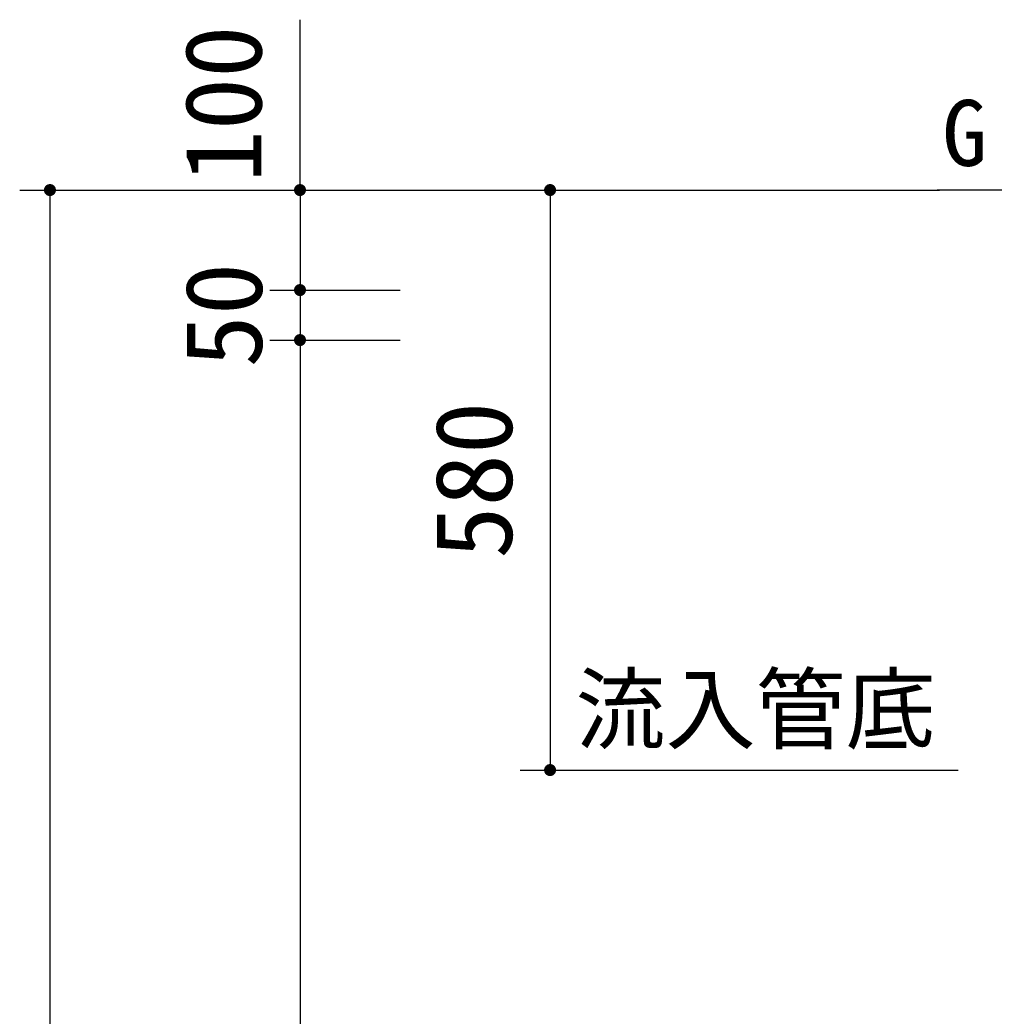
# Model space of a CAD drawing. Units: millimetres, scale not verified. Extents: x -8910 to 8910, y -6308 to 6308.
# Drawn here: x -7341 to -6367, y -1560 to -564 of the extents above; entities that cross this region are included whole.
import ezdxf
from ezdxf.enums import TextEntityAlignment as Align

# ---------------------------------------------------------------- set-up
doc = ezdxf.new("R2010")
doc.units = ezdxf.units.MM
doc.header["$LTSCALE"] = 30
doc.layers.add('0-0_製作', color=5, linetype='Continuous', lineweight=25)
doc.layers.add('0-5_空気管', color=3, linetype='Continuous', lineweight=25)
doc.styles.add('ＭＳ ゴシック', font='')
doc.styles.get('ＭＳ ゴシック').set_extended_font_data('MS Gothic')

msp = doc.modelspace()

# ---------------------------------------------------------------- linework, layer by layer
at = {"layer": '0-0_製作', "color": 2}
for p, q in [((-7061.12, -734.39), (-7061.12, -564.26)), ((-7341.12, -734.39), (-7061.12, -734.39)), ((-7224.41, -734.39), (-6421.81, -734.39)), ((-7091.12, -734.39), (-6811.12, -734.39)), ((-7091.12, -834.39), (-6961.12, -834.39)), ((-7091.12, -884.39), (-6961.12, -884.39)), ((-6841.12, -1314.39), (-6528.73, -1314.39)), ((-6528.73, -1314.39), (-6403.22, -1314.39))]:
    msp.add_line(p, q, dxfattribs=at)
at = {"layer": '0-0_製作'}
for points in [[(-7317.11, -734.01), (-7311.12, -734.39), (-7317.12, -734.39)], [(-7317.12, -734.39), (-7316.93, -735.88), (-7317.07, -735.14)], [(-7311.12, -734.39), (-7316.93, -735.88), (-7317.12, -734.39)], [(-7317.01, -733.27), (-7311.12, -734.39), (-7317.11, -734.01)], [(-7316.82, -732.54), (-7311.12, -734.39), (-7317.01, -733.27)], [(-7311.12, -734.39), (-7316.7, -736.6), (-7316.93, -735.88)], [(-7316.55, -731.83), (-7311.12, -734.39), (-7316.82, -732.54)], [(-7311.12, -734.39), (-7316.37, -737.28), (-7316.7, -736.6)], [(-7316.18, -731.17), (-7311.12, -734.39), (-7316.55, -731.83)], [(-7311.12, -734.39), (-7315.97, -737.92), (-7316.37, -737.28)], [(-7315.74, -730.56), (-7311.12, -734.39), (-7316.18, -731.17)], [(-7311.12, -734.39), (-7315.49, -738.5), (-7315.97, -737.92)], [(-7315.22, -730.02), (-7311.12, -734.39), (-7315.74, -730.56)], [(-7311.12, -734.39), (-7314.94, -739.01), (-7315.49, -738.5)], [(-7314.64, -729.54), (-7311.12, -734.39), (-7315.22, -730.02)], [(-7311.12, -734.39), (-7314.33, -739.46), (-7314.94, -739.01)], [(-7314.01, -729.13), (-7311.12, -734.39), (-7314.64, -729.54)], [(-7311.12, -734.39), (-7313.67, -739.82), (-7314.33, -739.46)], [(-7313.33, -728.81), (-7311.12, -734.39), (-7314.01, -729.13)], [(-7311.12, -734.39), (-7312.97, -740.1), (-7313.67, -739.82)], [(-7312.61, -728.58), (-7311.12, -734.39), (-7313.33, -728.81)], [(-7311.12, -734.39), (-7312.24, -740.28), (-7312.97, -740.1)], [(-7311.87, -728.44), (-7311.12, -734.39), (-7312.61, -728.58)], [(-7311.12, -734.39), (-7311.49, -740.38), (-7312.24, -740.28)], [(-7311.12, -728.39), (-7311.12, -734.39), (-7311.87, -728.44)], [(-7311.12, -734.39), (-7311.12, -740.39), (-7311.49, -740.38)], [(-7311.12, -728.39), (-7305.12, -734.39), (-7311.12, -734.39)], [(-7310.74, -728.4), (-7305.12, -734.39), (-7311.12, -728.39)], [(-7311.12, -734.39), (-7310.37, -740.34), (-7311.12, -740.39)], [(-7305.12, -734.39), (-7310.37, -740.34), (-7311.12, -734.39)], [(-7309.99, -728.5), (-7305.12, -734.39), (-7310.74, -728.4)], [(-7305.12, -734.39), (-7309.62, -740.2), (-7310.37, -740.34)], [(-7309.26, -728.68), (-7305.12, -734.39), (-7309.99, -728.5)], [(-7305.12, -734.39), (-7308.91, -739.97), (-7309.62, -740.2)], [(-7308.56, -728.96), (-7305.12, -734.39), (-7309.26, -728.68)], [(-7305.12, -734.39), (-7308.23, -739.65), (-7308.91, -739.97)], [(-7307.9, -729.32), (-7305.12, -734.39), (-7308.56, -728.96)], [(-7305.12, -734.39), (-7307.59, -739.24), (-7308.23, -739.65)], [(-7307.29, -729.77), (-7305.12, -734.39), (-7307.9, -729.32)], [(-7305.12, -734.39), (-7307.01, -738.76), (-7307.59, -739.24)], [(-7306.74, -730.28), (-7305.12, -734.39), (-7307.29, -729.77)], [(-7305.12, -734.39), (-7306.49, -738.21), (-7307.01, -738.76)], [(-7306.26, -730.86), (-7305.12, -734.39), (-7306.74, -730.28)], [(-7305.12, -734.39), (-7306.05, -737.6), (-7306.49, -738.21)], [(-7305.86, -731.5), (-7305.12, -734.39), (-7306.26, -730.86)], [(-7305.12, -734.39), (-7305.69, -736.94), (-7306.05, -737.6)], [(-7305.54, -732.18), (-7305.12, -734.39), (-7305.86, -731.5)], [(-7305.12, -734.39), (-7305.41, -736.24), (-7305.69, -736.94)], [(-7305.31, -732.9), (-7305.12, -734.39), (-7305.54, -732.18)], [(-7305.12, -734.39), (-7305.22, -735.51), (-7305.41, -736.24)], [(-7305.16, -733.64), (-7305.12, -734.39), (-7305.31, -732.9)], [(-7305.12, -734.39), (-7305.13, -734.77), (-7305.22, -735.51)], [(-7067.11, -734.01), (-7061.12, -734.39), (-7067.12, -734.39)], [(-7067.12, -734.39), (-7066.93, -735.88), (-7067.07, -735.14)], [(-7061.12, -734.39), (-7066.93, -735.88), (-7067.12, -734.39)], [(-7067.01, -733.27), (-7061.12, -734.39), (-7067.11, -734.01)], [(-7066.82, -732.54), (-7061.12, -734.39), (-7067.01, -733.27)], [(-7061.12, -734.39), (-7066.7, -736.6), (-7066.93, -735.88)], [(-7066.55, -731.83), (-7061.12, -734.39), (-7066.82, -732.54)], [(-7061.12, -734.39), (-7066.37, -737.28), (-7066.7, -736.6)], [(-7066.18, -731.17), (-7061.12, -734.39), (-7066.55, -731.83)], [(-7061.12, -734.39), (-7065.97, -737.92), (-7066.37, -737.28)], [(-7065.74, -730.56), (-7061.12, -734.39), (-7066.18, -731.17)], [(-7061.12, -734.39), (-7065.49, -738.5), (-7065.97, -737.92)], [(-7065.22, -730.02), (-7061.12, -734.39), (-7065.74, -730.56)], [(-7061.12, -734.39), (-7064.94, -739.01), (-7065.49, -738.5)], [(-7064.64, -729.54), (-7061.12, -734.39), (-7065.22, -730.02)], [(-7061.12, -734.39), (-7064.33, -739.46), (-7064.94, -739.01)], [(-7064.01, -729.13), (-7061.12, -734.39), (-7064.64, -729.54)], [(-7061.12, -734.39), (-7063.67, -739.82), (-7064.33, -739.46)], [(-7063.33, -728.81), (-7061.12, -734.39), (-7064.01, -729.13)], [(-7061.12, -734.39), (-7062.97, -740.1), (-7063.67, -739.82)], [(-7062.61, -728.58), (-7061.12, -734.39), (-7063.33, -728.81)], [(-7061.12, -734.39), (-7062.24, -740.28), (-7062.97, -740.1)], [(-7061.87, -728.44), (-7061.12, -734.39), (-7062.61, -728.58)], [(-7061.12, -734.39), (-7061.49, -740.38), (-7062.24, -740.28)], [(-7061.12, -728.39), (-7061.12, -734.39), (-7061.87, -728.44)], [(-7061.12, -734.39), (-7061.12, -740.39), (-7061.49, -740.38)], [(-7061.12, -728.39), (-7055.12, -734.39), (-7061.12, -734.39)], [(-7060.74, -728.4), (-7055.12, -734.39), (-7061.12, -728.39)], [(-7061.12, -734.39), (-7060.37, -740.34), (-7061.12, -740.39)], [(-7055.12, -734.39), (-7060.37, -740.34), (-7061.12, -734.39)], [(-7059.99, -728.5), (-7055.12, -734.39), (-7060.74, -728.4)], [(-7055.12, -734.39), (-7059.62, -740.2), (-7060.37, -740.34)], [(-7059.26, -728.68), (-7055.12, -734.39), (-7059.99, -728.5)], [(-7055.12, -734.39), (-7058.91, -739.97), (-7059.62, -740.2)], [(-7058.56, -728.96), (-7055.12, -734.39), (-7059.26, -728.68)], [(-7055.12, -734.39), (-7058.23, -739.65), (-7058.91, -739.97)], [(-7057.9, -729.32), (-7055.12, -734.39), (-7058.56, -728.96)], [(-7055.12, -734.39), (-7057.59, -739.24), (-7058.23, -739.65)], [(-7057.29, -729.77), (-7055.12, -734.39), (-7057.9, -729.32)], [(-7055.12, -734.39), (-7057.01, -738.76), (-7057.59, -739.24)], [(-7056.74, -730.28), (-7055.12, -734.39), (-7057.29, -729.77)], [(-7055.12, -734.39), (-7056.49, -738.21), (-7057.01, -738.76)], [(-7056.26, -730.86), (-7055.12, -734.39), (-7056.74, -730.28)], [(-7055.12, -734.39), (-7056.05, -737.6), (-7056.49, -738.21)], [(-7055.86, -731.5), (-7055.12, -734.39), (-7056.26, -730.86)], [(-7055.12, -734.39), (-7055.69, -736.94), (-7056.05, -737.6)], [(-7055.54, -732.18), (-7055.12, -734.39), (-7055.86, -731.5)], [(-7055.12, -734.39), (-7055.41, -736.24), (-7055.69, -736.94)], [(-7055.31, -732.9), (-7055.12, -734.39), (-7055.54, -732.18)], [(-7055.12, -734.39), (-7055.22, -735.51), (-7055.41, -736.24)], [(-7055.16, -733.64), (-7055.12, -734.39), (-7055.31, -732.9)], [(-7055.12, -734.39), (-7055.13, -734.77), (-7055.22, -735.51)], [(-6817.11, -734.01), (-6811.12, -734.39), (-6817.12, -734.39)], [(-6817.12, -734.39), (-6816.93, -735.88), (-6817.07, -735.14)], [(-6811.12, -734.39), (-6816.93, -735.88), (-6817.12, -734.39)], [(-6817.01, -733.27), (-6811.12, -734.39), (-6817.11, -734.01)], [(-6816.82, -732.54), (-6811.12, -734.39), (-6817.01, -733.27)], [(-6811.12, -734.39), (-6816.7, -736.6), (-6816.93, -735.88)], [(-6816.55, -731.83), (-6811.12, -734.39), (-6816.82, -732.54)], [(-6811.12, -734.39), (-6816.37, -737.28), (-6816.7, -736.6)], [(-6816.18, -731.17), (-6811.12, -734.39), (-6816.55, -731.83)], [(-6811.12, -734.39), (-6815.97, -737.92), (-6816.37, -737.28)], [(-6815.74, -730.56), (-6811.12, -734.39), (-6816.18, -731.17)], [(-6811.12, -734.39), (-6815.49, -738.5), (-6815.97, -737.92)], [(-6815.22, -730.02), (-6811.12, -734.39), (-6815.74, -730.56)], [(-6811.12, -734.39), (-6814.94, -739.01), (-6815.49, -738.5)], [(-6814.64, -729.54), (-6811.12, -734.39), (-6815.22, -730.02)], [(-6811.12, -734.39), (-6814.33, -739.46), (-6814.94, -739.01)], [(-6814.01, -729.13), (-6811.12, -734.39), (-6814.64, -729.54)], [(-6811.12, -734.39), (-6813.67, -739.82), (-6814.33, -739.46)], [(-6813.33, -728.81), (-6811.12, -734.39), (-6814.01, -729.13)], [(-6811.12, -734.39), (-6812.97, -740.1), (-6813.67, -739.82)], [(-6812.61, -728.58), (-6811.12, -734.39), (-6813.33, -728.81)], [(-6811.12, -734.39), (-6812.24, -740.28), (-6812.97, -740.1)], [(-6811.87, -728.44), (-6811.12, -734.39), (-6812.61, -728.58)], [(-6811.12, -734.39), (-6811.49, -740.38), (-6812.24, -740.28)], [(-6811.12, -728.39), (-6811.12, -734.39), (-6811.87, -728.44)], [(-6811.12, -734.39), (-6811.12, -740.39), (-6811.49, -740.38)], [(-6811.12, -728.39), (-6805.12, -734.39), (-6811.12, -734.39)], [(-6810.74, -728.4), (-6805.12, -734.39), (-6811.12, -728.39)], [(-6811.12, -734.39), (-6810.37, -740.34), (-6811.12, -740.39)], [(-6805.12, -734.39), (-6810.37, -740.34), (-6811.12, -734.39)], [(-6809.99, -728.5), (-6805.12, -734.39), (-6810.74, -728.4)], [(-6805.12, -734.39), (-6809.62, -740.2), (-6810.37, -740.34)], [(-6809.26, -728.68), (-6805.12, -734.39), (-6809.99, -728.5)], [(-6805.12, -734.39), (-6808.91, -739.97), (-6809.62, -740.2)], [(-6808.56, -728.96), (-6805.12, -734.39), (-6809.26, -728.68)], [(-6805.12, -734.39), (-6808.23, -739.65), (-6808.91, -739.97)], [(-6807.9, -729.32), (-6805.12, -734.39), (-6808.56, -728.96)], [(-6805.12, -734.39), (-6807.59, -739.24), (-6808.23, -739.65)], [(-6807.29, -729.77), (-6805.12, -734.39), (-6807.9, -729.32)], [(-6805.12, -734.39), (-6807.01, -738.76), (-6807.59, -739.24)], [(-6806.74, -730.28), (-6805.12, -734.39), (-6807.29, -729.77)], [(-6805.12, -734.39), (-6806.49, -738.21), (-6807.01, -738.76)], [(-6806.26, -730.86), (-6805.12, -734.39), (-6806.74, -730.28)], [(-6805.12, -734.39), (-6806.05, -737.6), (-6806.49, -738.21)], [(-6805.86, -731.5), (-6805.12, -734.39), (-6806.26, -730.86)], [(-6805.12, -734.39), (-6805.69, -736.94), (-6806.05, -737.6)], [(-6805.54, -732.18), (-6805.12, -734.39), (-6805.86, -731.5)], [(-6805.12, -734.39), (-6805.41, -736.24), (-6805.69, -736.94)], [(-6805.31, -732.9), (-6805.12, -734.39), (-6805.54, -732.18)], [(-6805.12, -734.39), (-6805.22, -735.51), (-6805.41, -736.24)], [(-6805.16, -733.64), (-6805.12, -734.39), (-6805.31, -732.9)], [(-6805.12, -734.39), (-6805.13, -734.77), (-6805.22, -735.51)], [(-7067.11, -834.01), (-7061.12, -834.39), (-7067.12, -834.39)], [(-7067.12, -834.39), (-7066.93, -835.88), (-7067.07, -835.14)], [(-7061.12, -834.39), (-7066.93, -835.88), (-7067.12, -834.39)], [(-7067.01, -833.27), (-7061.12, -834.39), (-7067.11, -834.01)], [(-7066.82, -832.54), (-7061.12, -834.39), (-7067.01, -833.27)], [(-7061.12, -834.39), (-7066.7, -836.6), (-7066.93, -835.88)], [(-7066.55, -831.84), (-7061.12, -834.39), (-7066.82, -832.54)], [(-7061.12, -834.39), (-7066.37, -837.28), (-7066.7, -836.6)], [(-7066.18, -831.17), (-7061.12, -834.39), (-7066.55, -831.84)], [(-7061.12, -834.39), (-7065.97, -837.92), (-7066.37, -837.28)], [(-7065.74, -830.57), (-7061.12, -834.39), (-7066.18, -831.17)], [(-7061.12, -834.39), (-7065.49, -838.5), (-7065.97, -837.92)], [(-7065.22, -830.02), (-7061.12, -834.39), (-7065.74, -830.57)], [(-7061.12, -834.39), (-7064.94, -839.01), (-7065.49, -838.5)], [(-7064.64, -829.54), (-7061.12, -834.39), (-7065.22, -830.02)], [(-7061.12, -834.39), (-7064.33, -839.46), (-7064.94, -839.01)], [(-7064.01, -829.13), (-7061.12, -834.39), (-7064.64, -829.54)], [(-7061.12, -834.39), (-7063.67, -839.82), (-7064.33, -839.46)], [(-7063.33, -828.81), (-7061.12, -834.39), (-7064.01, -829.13)], [(-7061.12, -834.39), (-7062.97, -840.1), (-7063.67, -839.82)], [(-7062.61, -828.58), (-7061.12, -834.39), (-7063.33, -828.81)], [(-7061.12, -834.39), (-7062.24, -840.28), (-7062.97, -840.1)], [(-7061.87, -828.44), (-7061.12, -834.39), (-7062.61, -828.58)], [(-7061.12, -834.39), (-7061.49, -840.38), (-7062.24, -840.28)], [(-7061.12, -828.39), (-7061.12, -834.39), (-7061.87, -828.44)], [(-7061.12, -834.39), (-7061.12, -840.39), (-7061.49, -840.38)], [(-7061.12, -828.39), (-7055.12, -834.39), (-7061.12, -834.39)], [(-7060.74, -828.4), (-7055.12, -834.39), (-7061.12, -828.39)], [(-7061.12, -834.39), (-7060.37, -840.34), (-7061.12, -840.39)], [(-7055.12, -834.39), (-7060.37, -840.34), (-7061.12, -834.39)], [(-7059.99, -828.5), (-7055.12, -834.39), (-7060.74, -828.4)], [(-7055.12, -834.39), (-7059.62, -840.2), (-7060.37, -840.34)], [(-7059.26, -828.68), (-7055.12, -834.39), (-7059.99, -828.5)], [(-7055.12, -834.39), (-7058.91, -839.97), (-7059.62, -840.2)], [(-7058.56, -828.96), (-7055.12, -834.39), (-7059.26, -828.68)], [(-7055.12, -834.39), (-7058.23, -839.65), (-7058.91, -839.97)], [(-7057.9, -829.32), (-7055.12, -834.39), (-7058.56, -828.96)], [(-7055.12, -834.39), (-7057.59, -839.24), (-7058.23, -839.65)], [(-7057.29, -829.77), (-7055.12, -834.39), (-7057.9, -829.32)], [(-7055.12, -834.39), (-7057.01, -838.76), (-7057.59, -839.24)], [(-7056.74, -830.28), (-7055.12, -834.39), (-7057.29, -829.77)], [(-7055.12, -834.39), (-7056.49, -838.21), (-7057.01, -838.76)], [(-7056.26, -830.86), (-7055.12, -834.39), (-7056.74, -830.28)], [(-7055.12, -834.39), (-7056.05, -837.6), (-7056.49, -838.21)], [(-7055.86, -831.5), (-7055.12, -834.39), (-7056.26, -830.86)], [(-7055.12, -834.39), (-7055.69, -836.94), (-7056.05, -837.6)], [(-7055.54, -832.18), (-7055.12, -834.39), (-7055.86, -831.5)], [(-7055.12, -834.39), (-7055.41, -836.24), (-7055.69, -836.94)], [(-7055.31, -832.9), (-7055.12, -834.39), (-7055.54, -832.18)], [(-7055.12, -834.39), (-7055.22, -835.51), (-7055.41, -836.24)], [(-7055.16, -833.64), (-7055.12, -834.39), (-7055.31, -832.9)], [(-7055.12, -834.39), (-7055.13, -834.77), (-7055.22, -835.51)], [(-7067.11, -884.01), (-7061.12, -884.39), (-7067.12, -884.39)], [(-7067.12, -884.39), (-7066.93, -885.88), (-7067.07, -885.14)], [(-7061.12, -884.39), (-7066.93, -885.88), (-7067.12, -884.39)], [(-7067.01, -883.27), (-7061.12, -884.39), (-7067.11, -884.01)], [(-7066.82, -882.54), (-7061.12, -884.39), (-7067.01, -883.27)], [(-7061.12, -884.39), (-7066.7, -886.6), (-7066.93, -885.88)], [(-7066.55, -881.84), (-7061.12, -884.39), (-7066.82, -882.54)], [(-7061.12, -884.39), (-7066.37, -887.28), (-7066.7, -886.6)], [(-7066.18, -881.18), (-7061.12, -884.39), (-7066.55, -881.84)], [(-7061.12, -884.39), (-7065.97, -887.92), (-7066.37, -887.28)], [(-7065.74, -880.57), (-7061.12, -884.39), (-7066.18, -881.18)], [(-7061.12, -884.39), (-7065.49, -888.5), (-7065.97, -887.92)], [(-7065.22, -880.02), (-7061.12, -884.39), (-7065.74, -880.57)], [(-7061.12, -884.39), (-7064.94, -889.01), (-7065.49, -888.5)], [(-7064.64, -879.54), (-7061.12, -884.39), (-7065.22, -880.02)], [(-7061.12, -884.39), (-7064.33, -889.46), (-7064.94, -889.01)], [(-7064.01, -879.13), (-7061.12, -884.39), (-7064.64, -879.54)], [(-7061.12, -884.39), (-7063.67, -889.82), (-7064.33, -889.46)], [(-7063.33, -878.81), (-7061.12, -884.39), (-7064.01, -879.13)], [(-7061.12, -884.39), (-7062.97, -890.1), (-7063.67, -889.82)], [(-7062.61, -878.58), (-7061.12, -884.39), (-7063.33, -878.81)], [(-7061.12, -884.39), (-7062.24, -890.28), (-7062.97, -890.1)], [(-7061.87, -878.44), (-7061.12, -884.39), (-7062.61, -878.58)], [(-7061.12, -884.39), (-7061.49, -890.38), (-7062.24, -890.28)], [(-7061.12, -878.39), (-7061.12, -884.39), (-7061.87, -878.44)], [(-7061.12, -884.39), (-7061.12, -890.39), (-7061.49, -890.38)], [(-7061.12, -878.39), (-7055.12, -884.39), (-7061.12, -884.39)], [(-7060.74, -878.4), (-7055.12, -884.39), (-7061.12, -878.39)], [(-7061.12, -884.39), (-7060.37, -890.34), (-7061.12, -890.39)], [(-7055.12, -884.39), (-7060.37, -890.34), (-7061.12, -884.39)], [(-7059.99, -878.5), (-7055.12, -884.39), (-7060.74, -878.4)], [(-7055.12, -884.39), (-7059.62, -890.2), (-7060.37, -890.34)], [(-7059.26, -878.68), (-7055.12, -884.39), (-7059.99, -878.5)], [(-7055.12, -884.39), (-7058.91, -889.97), (-7059.62, -890.2)], [(-7058.56, -878.96), (-7055.12, -884.39), (-7059.26, -878.68)], [(-7055.12, -884.39), (-7058.23, -889.65), (-7058.91, -889.97)], [(-7057.9, -879.32), (-7055.12, -884.39), (-7058.56, -878.96)], [(-7055.12, -884.39), (-7057.59, -889.24), (-7058.23, -889.65)], [(-7057.29, -879.77), (-7055.12, -884.39), (-7057.9, -879.32)], [(-7055.12, -884.39), (-7057.01, -888.76), (-7057.59, -889.24)], [(-7056.74, -880.28), (-7055.12, -884.39), (-7057.29, -879.77)], [(-7055.12, -884.39), (-7056.49, -888.21), (-7057.01, -888.76)], [(-7056.26, -880.86), (-7055.12, -884.39), (-7056.74, -880.28)], [(-7055.12, -884.39), (-7056.05, -887.61), (-7056.49, -888.21)], [(-7055.86, -881.5), (-7055.12, -884.39), (-7056.26, -880.86)], [(-7055.12, -884.39), (-7055.69, -886.94), (-7056.05, -887.61)], [(-7055.54, -882.18), (-7055.12, -884.39), (-7055.86, -881.5)], [(-7055.12, -884.39), (-7055.41, -886.24), (-7055.69, -886.94)], [(-7055.31, -882.9), (-7055.12, -884.39), (-7055.54, -882.18)], [(-7055.12, -884.39), (-7055.22, -885.51), (-7055.41, -886.24)], [(-7055.16, -883.64), (-7055.12, -884.39), (-7055.31, -882.9)], [(-7055.12, -884.39), (-7055.13, -884.77), (-7055.22, -885.51)], [(-6817.11, -1314.01), (-6811.12, -1314.39), (-6817.12, -1314.39)], [(-6817.12, -1314.39), (-6816.7, -1316.6), (-6817.07, -1315.14)], [(-6817.12, -1314.39), (-6816.37, -1317.28), (-6816.7, -1316.6)], [(-6811.12, -1314.39), (-6816.37, -1317.28), (-6817.12, -1314.39)], [(-6817.01, -1313.27), (-6811.12, -1314.39), (-6817.11, -1314.01)], [(-6816.82, -1312.54), (-6811.12, -1314.39), (-6817.01, -1313.27)], [(-6816.55, -1311.84), (-6811.12, -1314.39), (-6816.82, -1312.54)], [(-6816.18, -1311.18), (-6811.12, -1314.39), (-6816.55, -1311.84)], [(-6811.12, -1314.39), (-6815.97, -1317.92), (-6816.37, -1317.28)], [(-6815.74, -1310.57), (-6811.12, -1314.39), (-6816.18, -1311.18)], [(-6811.12, -1314.39), (-6815.49, -1318.5), (-6815.97, -1317.92)], [(-6815.22, -1310.02), (-6811.12, -1314.39), (-6815.74, -1310.57)], [(-6811.12, -1314.39), (-6814.94, -1319.01), (-6815.49, -1318.5)], [(-6814.64, -1309.54), (-6811.12, -1314.39), (-6815.22, -1310.02)], [(-6811.12, -1314.39), (-6814.33, -1319.46), (-6814.94, -1319.01)], [(-6814.01, -1309.13), (-6811.12, -1314.39), (-6814.64, -1309.54)], [(-6811.12, -1314.39), (-6813.67, -1319.82), (-6814.33, -1319.46)], [(-6813.33, -1308.81), (-6811.12, -1314.39), (-6814.01, -1309.13)], [(-6811.12, -1314.39), (-6812.97, -1320.1), (-6813.67, -1319.82)], [(-6812.61, -1308.58), (-6811.12, -1314.39), (-6813.33, -1308.81)], [(-6811.12, -1314.39), (-6812.24, -1320.28), (-6812.97, -1320.1)], [(-6811.87, -1308.44), (-6811.12, -1314.39), (-6812.61, -1308.58)], [(-6811.12, -1314.39), (-6811.49, -1320.38), (-6812.24, -1320.28)], [(-6811.87, -1308.44), (-6811.12, -1308.39), (-6811.12, -1314.39)], [(-6811.12, -1314.39), (-6811.12, -1320.39), (-6811.49, -1320.38)], [(-6811.12, -1308.39), (-6805.12, -1314.39), (-6811.12, -1314.39)], [(-6810.74, -1308.4), (-6805.12, -1314.39), (-6811.12, -1308.39)], [(-6811.12, -1314.39), (-6810.37, -1320.34), (-6811.12, -1320.39)], [(-6811.12, -1314.39), (-6809.62, -1320.2), (-6810.37, -1320.34)], [(-6805.12, -1314.39), (-6809.62, -1320.2), (-6811.12, -1314.39)], [(-6809.99, -1308.5), (-6805.12, -1314.39), (-6810.74, -1308.4)], [(-6809.26, -1308.68), (-6805.12, -1314.39), (-6809.99, -1308.5)], [(-6805.12, -1314.39), (-6808.91, -1319.97), (-6809.62, -1320.2)], [(-6808.56, -1308.96), (-6805.12, -1314.39), (-6809.26, -1308.68)], [(-6805.12, -1314.39), (-6808.23, -1319.65), (-6808.91, -1319.97)], [(-6807.9, -1309.32), (-6805.12, -1314.39), (-6808.56, -1308.96)], [(-6805.12, -1314.39), (-6807.59, -1319.24), (-6808.23, -1319.65)], [(-6807.29, -1309.77), (-6805.12, -1314.39), (-6807.9, -1309.32)], [(-6805.12, -1314.39), (-6807.01, -1318.76), (-6807.59, -1319.24)], [(-6806.74, -1310.28), (-6805.12, -1314.39), (-6807.29, -1309.77)], [(-6805.12, -1314.39), (-6806.49, -1318.22), (-6807.01, -1318.76)], [(-6806.26, -1310.86), (-6805.12, -1314.39), (-6806.74, -1310.28)], [(-6805.12, -1314.39), (-6806.05, -1317.61), (-6806.49, -1318.22)], [(-6805.86, -1311.5), (-6805.12, -1314.39), (-6806.26, -1310.86)], [(-6805.12, -1314.39), (-6805.69, -1316.95), (-6806.05, -1317.61)], [(-6805.54, -1312.18), (-6805.12, -1314.39), (-6805.86, -1311.5)], [(-6805.12, -1314.39), (-6805.41, -1316.24), (-6805.69, -1316.95)], [(-6805.54, -1312.18), (-6805.16, -1313.64), (-6805.12, -1314.39)], [(-6805.31, -1312.9), (-6805.16, -1313.64), (-6805.54, -1312.18)], [(-6805.12, -1314.39), (-6805.22, -1315.51), (-6805.41, -1316.24)], [(-6805.12, -1314.39), (-6805.13, -1314.77), (-6805.22, -1315.51)], [(-6817.07, -1315.14), (-6816.7, -1316.6), (-6816.93, -1315.88)]]:
    msp.add_solid(points, dxfattribs=at)
at = {"layer": '0-5_空気管', "color": 2}
for p, q in [((-7311.12, -734.39), (-7311.12, -2864.39)), ((-7061.12, -734.39), (-7061.12, -834.39)), ((-6841.12, -734.39), (-6528.73, -734.39)), ((-6811.12, -734.39), (-6811.12, -1314.39)), ((-2918.63, -734.39), (-6424.2, -734.39)), ((-7061.12, -834.39), (-7061.12, -884.39)), ((-7061.12, -884.39), (-7061.12, -2614.39))]:
    msp.add_line(p, q, dxfattribs=at)
at = {"layer": '0-5_空気管'}
msp.add_line((-6994.25, -734.39), (-6421.81, -734.39), dxfattribs=at)

# ---------------------------------------------------------------- texts
at = {"layer": '0-5_空気管', "color": 4, "style": 'ＭＳ ゴシック'}
for s, p in [('100', (-7076.56, -726.93)), ('50', (-7076.12, -911.89)), ('580', (-6826.12, -1103.14))]:
    msp.add_text(s, height=76.98, rotation=90, dxfattribs=at).set_placement(p, align=Align.BOTTOM_LEFT)
for s, p in [('G.L', (-6419.13, -730.01)), ('流入管底', (-6785.74, -1306.31))]:
    msp.add_text(s, height=65.98, dxfattribs=at).set_placement(p, align=Align.BOTTOM_LEFT)

doc.saveas('drawing.dxf')
